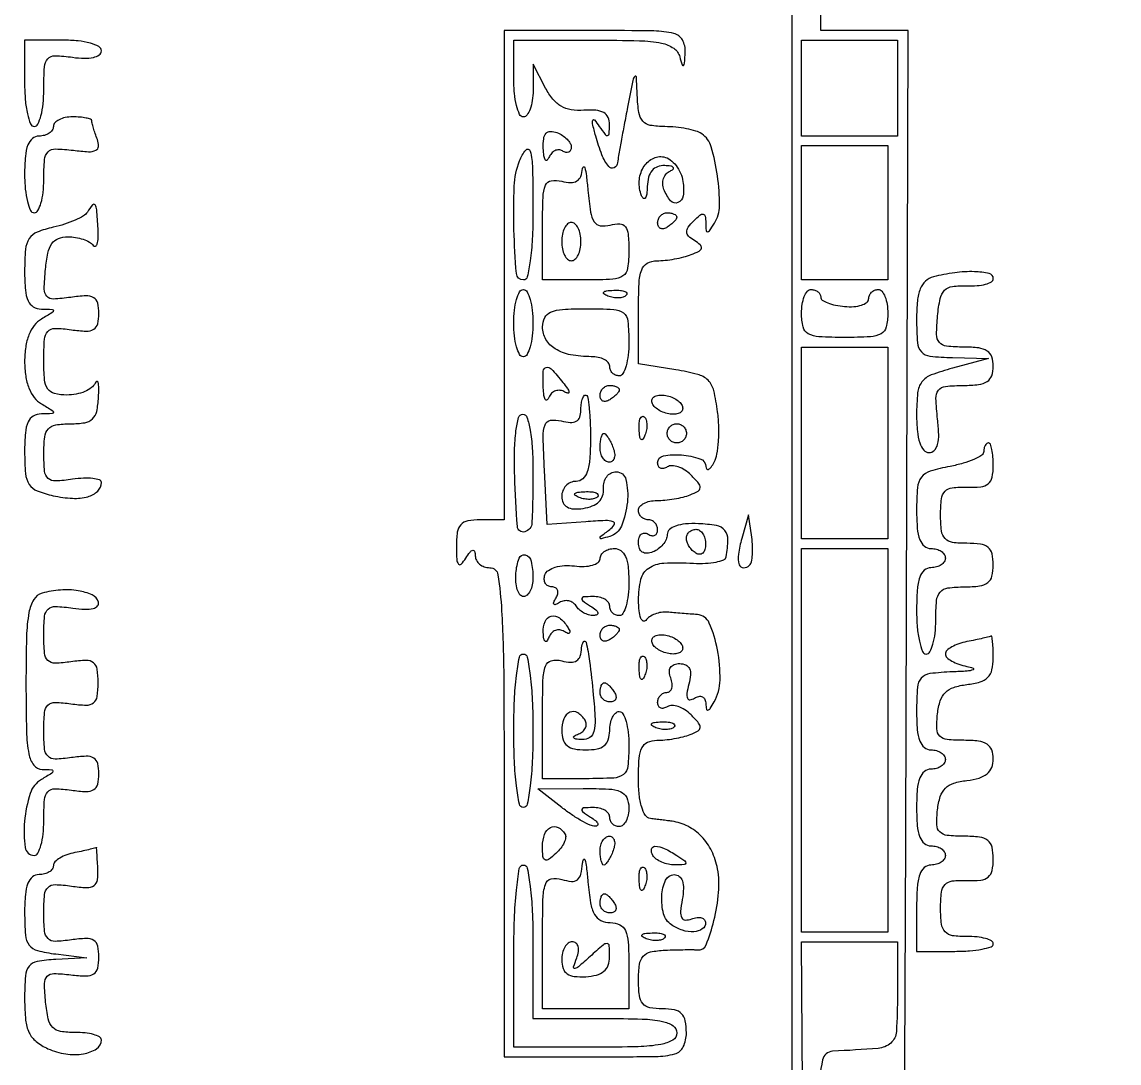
# Model space of a CAD drawing. Extents: x 23 to 255, y 40 to 184.
# Drawn here: x 138.64 to 148.31, y 139.28 to 148.46 of the extents above; entities that cross this region are included whole.
import ezdxf

# ---------------------------------------------------------------- set-up
doc = ezdxf.new("R2010")
doc.units = 0
doc.header["$MEASUREMENT"] = 0

msp = doc.modelspace()

# ---------------------------------------------------------------- linework, layer by layer
for points in [[(207.919475, 175.632891, 0.000007), (191.762556, 175.634099, 0.00002), (173.0434, 175.634494, 0.000013), (151.49745, 175.633531), (95.9364, 175.6296)], [(146.397736, 136.147539, 0.000092), (146.413109, 137.930885, 0.000888), (146.426395, 139.925674, 0.000545), (146.435311, 142.27605), (146.451833, 148.3884), (146.066516, 148.3884), (145.6812, 148.3884), (145.6812, 149.955112)]]:
    msp.add_lwpolyline(points, format="xyb")
msp.add_lwpolyline([(145.42656, 150.4611), (145.42698, 142.48755), (145.4274, 134.514)])
for points in [[(142.8894, 146.2311), (142.8894, 144.0738), (142.6779, 144.0738, 0.046158), (142.567835, 144.063617, 0.16434), (142.506906, 144.029515, 0.149829), (142.475903, 143.963199, 0.036375), (142.467695, 143.84115, 0.011096), (142.470986, 143.722631, 0.155556), (142.485762, 143.683208, 0.461139), (142.509768, 143.682261, 0.043106), (142.551, 143.7354, -0.021149), (142.588244, 143.788009, -0.167501), (142.612831, 143.804137, -0.405416), (142.628665, 143.795036, -0.066727), (142.634305, 143.75655, 0.118755), (142.644547, 143.716212, 0.099323), (142.672496, 143.681864, 0.09112), (142.713934, 143.658794, 0.081749), (142.7625, 143.6508, -0.372888), (142.834789, 143.588182, -0.021095), (142.867006, 143.2701, -0.013039), (142.885392, 142.707687, -0.001651), (142.8894, 141.4935), (142.8894, 139.3362), (143.6931, 139.3362, 0.003407), (144.225925, 139.339831, 0.060999), (144.39528, 139.362916, 0.22271), (144.469538, 139.424905, 0.109671), (144.4968, 139.5477, 0.045527), (144.487008, 139.655016, 0.152009), (144.4545, 139.7169, 0.152009), (144.392616, 139.749408, 0.045527), (144.2853, 139.7592, -0.047675), (144.173253, 139.769908, -0.173074), (144.112575, 139.80573, -0.144586), (144.082026, 139.87649, -0.030103), (144.0738, 140.013, -0.031881), (144.082646, 140.151598, -0.149913), (144.115172, 140.223448, -0.16309), (144.180675, 140.261368, -0.039619), (144.30645, 140.276818, -0.003908), (144.399634, 140.280102, -0.004711), (144.48722, 140.281677, -0.004036), (144.560934, 140.281713, -0.031583), (144.595136, 140.27929, 0.344447), (144.670732, 140.323539, 0.033961), (144.739404, 140.537996, 0.0381), (144.781048, 140.786799, 0.068211), (144.771424, 140.993469, 0.06711), (144.71999, 141.150375, 0.078022), (144.630564, 141.27928, 0.082325), (144.510507, 141.369468, 0.086746), (144.3699, 141.414034, 0.001176), (144.329964, 141.419317, 0.000577), (144.279087, 141.425867, 0.000572), (144.22621, 141.43255, 0.000832), (144.17955, 141.438314, -0.224771), (144.135822, 141.46594, -0.068293), (144.102365, 141.539127, -0.048656), (144.080706, 141.648688, -0.024489), (144.0738, 141.7896, -0.017714), (144.080143, 141.96858, -0.094356), (144.105093, 142.062746, -0.178375), (144.154503, 142.110716, -0.104772), (144.236081, 142.128, 0.025537), (144.307814, 142.131666, 0.017022), (144.389362, 142.142839, 0.017157), (144.467926, 142.159135, 0.031905), (144.530007, 142.178517, 0.036442), (144.599331, 142.211091, 0.259438), (144.618062, 142.241573, 0.189724), (144.604639, 142.280547, 0.019686), (144.537575, 142.353111, 0.052457), (144.483788, 142.396658, 0.061849), (144.424904, 142.425263, 0.072382), (144.370042, 142.435483, 0.149404), (144.328249, 142.424501, -0.081784), (144.295672, 142.411096, -0.160283), (144.268042, 142.413609, -0.182888), (144.249685, 142.431421, -0.110112), (144.243, 142.461407, -0.090291), (144.249228, 142.495612, -0.095452), (144.267071, 142.524682, -0.099707), (144.293682, 142.544133, -0.108533), (144.324945, 142.551, 0.184534), (144.352066, 142.561362, 0.147206), (144.368514, 142.588277, 0.100118), (144.370842, 142.629309, 0.055937), (144.358194, 142.6779, -0.075987), (144.346741, 142.730413, -0.156706), (144.356943, 142.770731, -0.166501), (144.388056, 142.795999, -0.088258), (144.437529, 142.8048, -0.104609), (144.491914, 142.793296, -0.18691), (144.523746, 142.761395, -0.128227), (144.532678, 142.705941, -0.040126), (144.517853, 142.622371, 0.023335), (144.500679, 142.541442, 0.139194), (144.505545, 142.498995, 0.342853), (144.528214, 142.486033, 0.103474), (144.568074, 142.500464, -0.087956), (144.606134, 142.515583, -0.168075), (144.638368, 142.511356, -0.175772), (144.660144, 142.488417, -0.097349), (144.668573, 142.450243, 0.037574), (144.67315, 142.403846, 0.4272), (144.686907, 142.394637, 0.198306), (144.707248, 142.408827, 0.015751), (144.741654, 142.4664, 0.122577), (144.793522, 142.658886, 0.052383), (144.770631, 142.926306, 0.053056), (144.698589, 143.162475, 0.281747), (144.593294, 143.237559, -0.00142), (144.530936, 143.242121, -0.00089), (144.457994, 143.247797, -0.000893), (144.386182, 143.253642, -0.00163), (144.3276, 143.258709, 0.062892), (144.274448, 143.256789, 0.051982), (144.219719, 143.241903, 0.053975), (144.171661, 143.217048, 0.088234), (144.138545, 143.1855, -0.36657), (144.115236, 143.179933, -0.193843), (144.094268, 143.203859, -0.061066), (144.079814, 143.270155, -0.021958), (144.075095, 143.366799, -0.059219), (144.095793, 143.548486, -0.190111), (144.164046, 143.64667, -0.13587), (144.298533, 143.690866, -0.02547), (144.56025, 143.689947, 0.025012), (144.666512, 143.689477, 0.037976), (144.758161, 143.700668, 0.043272), (144.82565, 143.72036, 0.262587), (144.84789, 143.747482, 0.036432), (144.86323, 143.899748, 0.184019), (144.835525, 143.978977, 0.176372), (144.761252, 144.02163, 0.032971), (144.60255, 144.03855, 0.029962), (144.488248, 144.036308, 0.063114), (144.401515, 144.018222, 0.097153), (144.346993, 143.986618, 0.216218), (144.3276, 143.943869, -0.105834), (144.318166, 143.899799, -0.066594), (144.290323, 143.854867, -0.062383), (144.249217, 143.815919, -0.066958), (144.2007, 143.789406, -0.076235), (144.148038, 143.777949, -0.158198), (144.107748, 143.788311, -0.166538), (144.082544, 143.819785, -0.086507), (144.0738, 143.869948, -0.067775), (144.080014, 143.915581, -0.141436), (144.098651, 143.945863, -0.190681), (144.12627, 143.956299, -0.135314), (144.1584, 143.9469, 0.082592), (144.190726, 143.933659, 0.161196), (144.218149, 143.936291, 0.182303), (144.236377, 143.954179, 0.108972), (144.243, 143.984207, 0.093332), (144.23656, 144.018407, 0.09642), (144.218149, 144.047482, 0.099167), (144.19068, 144.066942, 0.105053), (144.1584, 144.0738, -0.099038), (144.126113, 144.080259, -0.097945), (144.098651, 144.098651, -0.097945), (144.080259, 144.126113, -0.099038), (144.0738, 144.1584, -0.184582), (144.086143, 144.190696, -0.090276), (144.12147, 144.218149, -0.070137), (144.173983, 144.236755, -0.050159), (144.236081, 144.243, 0.025537), (144.307814, 144.246666, 0.017022), (144.389362, 144.257839, 0.017157), (144.467926, 144.274135, 0.031905), (144.530007, 144.293517, 0.036442), (144.599331, 144.326091, 0.259438), (144.618062, 144.356573, 0.189724), (144.604639, 144.395547, 0.019686), (144.537575, 144.468111, 0.052457), (144.483788, 144.511658, 0.061849), (144.424904, 144.540263, 0.072382), (144.370042, 144.550483, 0.149404), (144.328249, 144.539501, -0.080676), (144.295667, 144.52601, -0.159002), (144.268042, 144.528331, -0.183674), (144.2497, 144.54585, -0.111721), (144.243, 144.57546, -0.362322), (144.294126, 144.636751, -0.064913), (144.454514, 144.644892, -0.061431), (144.616725, 144.611733, -0.313996), (144.668573, 144.541798, 0.155935), (144.676014, 144.520684, 0.37047), (144.691101, 144.517421, 0.114561), (144.714223, 144.537894, 0.027706), (144.741654, 144.5814, 0.084831), (144.766217, 144.651308, 0.02509), (144.779673, 144.764359, 0.024397), (144.782224, 144.895086, 0.024067), (144.772068, 145.026039, 0.02672), (144.738303, 145.212709, 0.138736), (144.687855, 145.303304, 0.133739), (144.596438, 145.355779, 0.024163), (144.402887, 145.396402), (144.0738, 145.449025), (144.0738, 145.903513, -0.010478), (144.079126, 146.157645, -0.075403), (144.102502, 146.277617, -0.181524), (144.151965, 146.336092, -0.128086), (144.236081, 146.358, 0.026995), (144.308469, 146.361911, 0.017135), (144.392085, 146.373884, 0.017207), (144.473599, 146.391335, 0.030283), (144.539274, 146.412073, 0.026885), (144.608116, 146.44283, 0.220401), (144.628743, 146.469243, 0.278583), (144.619504, 146.497669, 0.039918), (144.568051, 146.53545, -0.051574), (144.516228, 146.575391, -0.195029), (144.499643, 146.61195, -0.170379), (144.512227, 146.65309, -0.037775), (144.560957, 146.709797, -0.020175), (144.616556, 146.761081, -0.220729), (144.645111, 146.768991, -0.323788), (144.662401, 146.751521, -0.035871), (144.667295, 146.69217, 0.014468), (144.669967, 146.624564, 0.382996), (144.681935, 146.612939, 0.257642), (144.700085, 146.622044, 0.009289), (144.744323, 146.68914, 0.141801), (144.789092, 146.843316, 0.035682), (144.770493, 147.106878, 0.03453), (144.715822, 147.362353, 0.176845), (144.631768, 147.477655, 0.075937), (144.580569, 147.501709, 0.023759), (144.49798, 147.521932, 0.023133), (144.402316, 147.536034, 0.023639), (144.30645, 147.541105, -0.040933), (144.178411, 147.552322, -0.171564), (144.11195, 147.589413, -0.145179), (144.077321, 147.664208, -0.026698), (144.063211, 147.81735, 0.004827), (144.055359, 147.980306, 0.685687), (144.042064, 147.984577, 0.120273), (144.025235, 147.948848, 0.001659), (143.97777, 147.7116, 0.001858), (143.94814, 147.557885, 0.002132), (143.921011, 147.410838, 0.001919), (143.899016, 147.285958, 0.012245), (143.889659, 147.22233, -0.253523), (143.858241, 147.178145, -0.348496), (143.812593, 147.188093, -0.078318), (143.751783, 147.292057, -0.027041), (143.697067, 147.4578, -0.006211), (143.669097, 147.566266, -0.1502), (143.670896, 147.597129, -0.578608), (143.685235, 147.599522, -0.019057), (143.728563, 147.5424, 0.010542), (143.78096, 147.470821, 0.28018), (143.802129, 147.462574, 0.346087), (143.815797, 147.477861, 0.013527), (143.818705, 147.558327, 0.106526), (143.80543, 147.62276, 0.162482), (143.767367, 147.664649, 0.110332), (143.699025, 147.685139, 0.035361), (143.592405, 147.685227, -0.054818), (143.47976, 147.689697, -0.094391), (143.391472, 147.720671, -0.092052), (143.319298, 147.782609, -0.050051), (143.255252, 147.8808), (143.145694, 148.0923), (143.144447, 147.85965, -0.034566), (143.137799, 147.770541, -0.05253), (143.118715, 147.695341, -0.068269), (143.091143, 147.643626, -0.240653), (143.0586, 147.627, -0.295869), (143.025849, 147.648239, -0.04382), (142.998851, 147.726405, -0.037669), (142.980124, 147.835713, -0.023598), (142.974, 147.9654), (142.974, 148.3038), (143.686897, 148.3038, -0.006376), (144.082238, 148.298758, -0.042272), (144.278249, 148.27711, -0.101884), (144.384522, 148.232484, -0.180564), (144.438483, 148.15575, 0.01159), (144.458784, 148.08483, 0.541772), (144.470883, 148.081405, 0.197309), (144.480895, 148.101412, 0.005718), (144.486986, 148.19805, 0.141531), (144.461951, 148.305124, 0.209119), (144.386105, 148.362499, 0.05528), (144.209462, 148.384674, 0.003608), (143.6931, 148.3884), (142.8894, 148.3884)], [(138.6594, 147.9231, 0.020945), (138.665515, 147.777186, 0.033738), (138.684251, 147.654231, 0.036969), (138.711132, 147.564991, 0.31052), (138.744, 147.5424, 0.290017), (138.776709, 147.563115, 0.04656), (138.803749, 147.637501, 0.039243), (138.822472, 147.742082, 0.024682), (138.8286, 147.866148, -0.014306), (138.83438, 148.068104, -0.168501), (138.863897, 148.13969, -0.22433), (138.927324, 148.166843, -0.027223), (139.0824, 148.152646, 0.029763), (139.185929, 148.143697, 0.061942), (139.266431, 148.151532, 0.09802), (139.31781, 148.17424, 0.244511), (139.3362, 148.209598, 0.276602), (139.313958, 148.246727, 0.055025), (139.239073, 148.276762, 0.042935), (139.130421, 148.297172, 0.024971), (138.9978, 148.3038), (138.6594, 148.3038)], [(138.9132, 147.5424, -0.148195), (138.903423, 147.510137, -0.098894), (138.875923, 147.482651, -0.082425), (138.834814, 147.464119, -0.064853), (138.7863, 147.4578, 0.176579), (138.728362, 147.43668, 0.128937), (138.688481, 147.38025, 0.069535), (138.665879, 147.27914, 0.020272), (138.6594, 147.1194, 0.023598), (138.665524, 146.989713, 0.037669), (138.684251, 146.880405, 0.04382), (138.711249, 146.802239, 0.295869), (138.744, 146.781, 0.275737), (138.776618, 146.800468, 0.053215), (138.803749, 146.866799, 0.043112), (138.822461, 146.961165, 0.027404), (138.8286, 147.073081, -0.018615), (138.835222, 147.250879, -0.180504), (138.866247, 147.31824, -0.20494), (138.93167, 147.344199, -0.02484), (139.089429, 147.332152, 0.017607), (139.222773, 147.320027, 0.120516), (139.28712, 147.33203, 0.28184), (139.310724, 147.366748, 0.103888), (139.300929, 147.42769, -0.00842), (139.282041, 147.479501, -0.010109), (139.26609, 147.528871, -0.008941), (139.254284, 147.570808, -0.064221), (139.2516, 147.591619, 0.31754), (139.241873, 147.605392, 0.033708), (139.201898, 147.616607, 0.031851), (139.147254, 147.624444, 0.019696), (139.0824, 147.627, 0.048028), (139.017646, 147.620766, 0.068025), (138.962903, 147.602149, 0.088204), (138.926015, 147.574707, 0.191087)], [(143.4816, 147.359156, -0.11156), (143.475521, 147.332248, -0.183598), (143.458871, 147.316321, -0.15913), (143.433797, 147.314197, -0.080785), (143.404226, 147.326434, 0.131107), (143.371404, 147.336331, 0.121773), (143.336994, 147.328988, 0.105417), (143.30621, 147.304966, 0.07888), (143.284005, 147.267977, -0.127099), (143.26731, 147.245369, -0.454448), (143.251782, 147.248054, -0.106903), (143.239669, 147.283019, -0.021236), (143.234479, 147.349395, -0.038425), (143.237985, 147.434363, -0.149865), (143.258973, 147.481924, -0.219769), (143.297271, 147.49926, -0.089941), (143.3547, 147.488394, -0.051433), (143.403237, 147.463788, -0.055699), (143.444323, 147.430343, -0.062736), (143.472345, 147.393556, -0.132176)], [(143.1432, 146.781, -0.01259), (143.137326, 146.547759, -0.022889), (143.119029, 146.358, -0.020168), (143.0929, 146.216205, -0.350432), (143.0586, 146.1888, -0.391785), (142.997107, 146.245721, -0.011386), (142.976089, 146.631642, -0.019082), (142.97859, 147.015092, -0.080606), (143.025351, 147.239381, -0.080568), (143.080644, 147.334359, -0.61378), (143.118959, 147.325865, -0.058173), (143.139406, 147.175816, -0.004804)], [(144.466774, 147.05595, -0.069653), (144.468275, 146.930119, -0.269684), (144.422629, 146.87057, -0.328214), (144.357778, 146.886737, -0.081634), (144.299104, 146.987034, -0.08212), (144.288942, 147.036521, -0.090662), (144.295862, 147.084866, -0.098459), (144.318551, 147.124561, -0.117756), (144.353503, 147.149555, 0.076249), (144.380586, 147.165737, 0.439962), (144.381342, 147.180535, 0.16276), (144.35814, 147.192327, 0.025619), (144.30645, 147.197321, 0.098381), (144.242313, 147.187559, 0.131636), (144.194247, 147.15404, 0.110526), (144.163915, 147.095766, 0.056231), (144.151721, 147.01365, -0.021245), (144.146491, 146.946354, -0.108181), (144.134196, 146.911099, -0.45681), (144.118424, 146.90851, -0.124263), (144.101441, 146.931841, -0.109878), (144.080585, 147.05858, -0.116953), (144.116359, 147.179064, -0.13714), (144.196493, 147.257823, -0.176164), (144.297849, 147.273702, -0.112019), (144.35353, 147.249074, -0.067967), (144.405205, 147.198434, -0.062754), (144.445254, 147.130771, -0.064614)], [(143.824421, 146.673043, -0.06798), (143.909846, 146.683346, -0.232422), (143.958289, 146.658589, -0.139917), (143.983178, 146.593176, -0.02139), (143.9892, 146.452467, -0.032678), (143.978709, 146.292115, -0.211679), (143.937512, 146.224598, -0.140251), (143.849141, 146.19462, -0.012091), (143.6085, 146.1888), (143.2278, 146.1888), (143.2278, 146.64618, -0.008028), (143.232166, 146.918085, -0.089388), (143.254728, 147.023726, -0.261804), (143.30532, 147.063805, -0.103778), (143.397, 147.059313, 0.053696), (143.476624, 147.047402, 0.149763), (143.530687, 147.061559, 0.164351), (143.564481, 147.102374, 0.068221), (143.58098, 147.172983, -0.261451), (143.590313, 147.186486, -0.479154), (143.600801, 147.18156, -0.029622), (143.614409, 147.106272, -0.007175), (143.627701, 146.980426, 0.014602), (143.650936, 146.787872, 0.105391), (143.683595, 146.70092, 0.223799), (143.737311, 146.667156, 0.094427)], [(139.213323, 146.787509, -0.122871), (139.178736, 146.753789, -0.027635), (139.104968, 146.716045, -0.027053), (139.012558, 146.680883, -0.023326), (138.91223, 146.653887, 0.039435), (138.770178, 146.610717, 0.155865), (138.700213, 146.553779, 0.12406), (138.667549, 146.458909, 0.021187), (138.6594, 146.266678, 0.0195), (138.665933, 146.099235, 0.084945), (138.690155, 146.003366, 0.158532), (138.735989, 145.952294, 0.127578), (138.80745, 145.932427, -0.006989), (138.902159, 145.929457, -0.400998), (138.9132, 145.917904, -0.262137), (138.903544, 145.900752, -0.004477), (138.80745, 145.843624, 0.098507), (138.744521, 145.788007, 0.068513), (138.697773, 145.705175, 0.057215), (138.66893, 145.597916, 0.037114), (138.6594, 145.4697, 0.037114), (138.66893, 145.341484, 0.057215), (138.697773, 145.234225, 0.068513), (138.744521, 145.151393, 0.098507), (138.80745, 145.095776, -0.004477), (138.903544, 145.038648, -0.262137), (138.9132, 145.021496, -0.400998), (138.902159, 145.009943, -0.006989), (138.80745, 145.006973, 0.127578), (138.735989, 144.987106, 0.158532), (138.690155, 144.936034, 0.084945), (138.665933, 144.840165, 0.0195), (138.6594, 144.672722, 0.021178), (138.667537, 144.480684, 0.123637), (138.700128, 144.38576, 0.155897), (138.769885, 144.328801, 0.039829), (138.911136, 144.285753, 0.040566), (139.082103, 144.262511, 0.080715), (139.217605, 144.277073, 0.125503), (139.303757, 144.326153, 0.203559), (139.3362, 144.402541, 0.326462), (139.319646, 144.425192, 0.050004), (139.261646, 144.437473, 0.039932), (139.179696, 144.439843, 0.023709), (139.0824, 144.430246, -0.024776), (138.931834, 144.415719, -0.196082), (138.867138, 144.438648, -0.189924), (138.835779, 144.500757, -0.02305), (138.8286, 144.656398, -0.027834), (138.836808, 144.803731, -0.155716), (138.868647, 144.874979, -0.174951), (138.933656, 144.910089, -0.037216), (139.063948, 144.9198, 0.038383), (139.189201, 144.929429, 0.151387), (139.257902, 144.962951, 0.152851), (139.295237, 145.029231, 0.039366), (139.311466, 145.15245, 0.014053), (139.313483, 145.235913, 0.05879), (139.30741, 145.285695, 0.432726), (139.29508, 145.292676, 0.224254), (139.280568, 145.27935, -0.136112), (139.249285, 145.238818, -0.059859), (139.190094, 145.204664, -0.052986), (139.114451, 145.181439, -0.048042), (139.03305, 145.1736, -0.056158), (138.922461, 145.18606, -0.191524), (138.863895, 145.226374, -0.127941), (138.835498, 145.307953, -0.020121), (138.8286, 145.479302, -0.016333), (138.834681, 145.665427, -0.168555), (138.864108, 145.735164, -0.219565), (138.92642, 145.761896, -0.029687), (139.071825, 145.749306, 0.025979), (139.202041, 145.737058, 0.14463), (139.269392, 145.753929, 0.203418), (139.304209, 145.801013, 0.058911), (139.31505, 145.8927, 0.059476), (139.304051, 145.984838, 0.206366), (139.268773, 146.031764, 0.142636), (139.20021, 146.048236, 0.02454), (139.065681, 146.035192, -0.023363), (138.913646, 146.020089, -0.227428), (138.855575, 146.044297, -0.192013), (138.832517, 146.107624, -0.016277), (138.843606, 146.284046, -0.027625), (138.865098, 146.425709, -0.099596), (138.900849, 146.509257, -0.149728), (138.956993, 146.5538, -0.09363), (139.0401, 146.5695, -0.040975), (139.108927, 146.56385, -0.041091), (139.175844, 146.547052, -0.044341), (139.231467, 146.522432, -0.110187), (139.264608, 146.493081, 0.341738), (139.283838, 146.487432, 0.234016), (139.299848, 146.505031, 0.063278), (139.308221, 146.559686, 0.020886), (139.306908, 146.641072, 0.004952), (139.29565, 146.806846, 0.123358), (139.281233, 146.849891, 0.511122), (139.258613, 146.851185, 0.032345)], [(144.4122, 146.743693, -0.151918), (144.406655, 146.725865, -0.038439), (144.387349, 146.701986, -0.035638), (144.359983, 146.676857, -0.029505), (144.3276, 146.6541, -0.082592), (144.295274, 146.640859, -0.161196), (144.267851, 146.643491, -0.182303), (144.249623, 146.661379, -0.108972), (144.243, 146.691407, -0.093332), (144.24944, 146.725607, -0.09642), (144.267851, 146.754682, -0.099167), (144.29532, 146.774142, -0.105053), (144.3276, 146.781, -0.042167), (144.359989, 146.778264, -0.061769), (144.387349, 146.770041, -0.081139), (144.405901, 146.757959, -0.210953)], [(143.397, 146.5272, 0.048028), (143.403234, 146.462446, 0.068025), (143.421851, 146.407703, 0.088204), (143.449293, 146.370815, 0.191087), (143.4816, 146.358, 0.191087), (143.513907, 146.370815, 0.088204), (143.541349, 146.407703, 0.068025), (143.559966, 146.462446, 0.048028), (143.5662, 146.5272, 0.048028), (143.559966, 146.591954, 0.068025), (143.541349, 146.646697, 0.088204), (143.513907, 146.683585, 0.191087), (143.4816, 146.6964, 0.191087), (143.449293, 146.683585, 0.088204), (143.421851, 146.646697, 0.068025), (143.403234, 146.591954, 0.048028)], [(146.67525, 146.215083, 0.122222), (146.606199, 146.177463, 0.112701), (146.560239, 146.110894, 0.071706), (146.534724, 146.005088, 0.02337), (146.5272, 145.844197, 0.017386), (146.534495, 145.63447, 0.171627), (146.569105, 145.554724, 0.1807), (146.645312, 145.516603, 0.019687), (146.84445, 145.503256), (147.1617, 145.494513), (146.84445, 145.410252, 0.023995), (146.656422, 145.350522, 0.141349), (146.574083, 145.289677, 0.140638), (146.536587, 145.19417, 0.023671), (146.5272, 144.995996, 0.023226), (146.533837, 144.8532, 0.05722), (146.555394, 144.75065, 0.09308), (146.590183, 144.688037, 0.223102), (146.637112, 144.666, 0.203909), (146.683325, 144.685664, 0.12998), (146.712148, 144.737476, 0.069314), (146.722157, 144.827471, 0.022147), (146.712457, 144.9621, -0.017662), (146.697675, 145.144416, -0.17753), (146.720283, 145.216023, -0.206363), (146.78203, 145.250283, -0.024893), (146.940944, 145.2582, 0.028537), (147.073877, 145.265793, 0.114868), (147.149968, 145.292954, 0.169009), (147.190186, 145.34431, 0.082562), (147.204, 145.4274, 0.081986), (147.190323, 145.510252, 0.167847), (147.150455, 145.561642, 0.115701), (147.075264, 145.58892, 0.029418), (146.94484, 145.5966, -0.026112), (146.791938, 145.604591, -0.193387), (146.72872, 145.638025, -0.179517), (146.703618, 145.707435, -0.021973), (146.71219, 145.87155, -0.026957), (146.735204, 146.023804, -0.143366), (146.774312, 146.097351, -0.169622), (146.843121, 146.131549, -0.041581), (146.97135, 146.136949, 0.029716), (147.060492, 146.138588, 0.047149), (147.135659, 146.151647, 0.060817), (147.18791, 146.172987, 0.271805), (147.204, 146.200399, 0.352421), (147.16765, 146.245565, 0.046963), (147.03729, 146.261498, 0.040519), (146.863439, 146.252236, 0.030357)], [(143.1432, 145.8081, -0.027026), (143.137063, 145.694642, -0.042582), (143.118349, 145.598979, -0.052312), (143.09123, 145.531635, -0.277684), (143.0586, 145.512, -0.277684), (143.02597, 145.531635, -0.052312), (142.998851, 145.598979, -0.042582), (142.980137, 145.694642, -0.027026), (142.974, 145.8081, -0.027026), (142.980137, 145.921558, -0.042582), (142.998851, 146.017221, -0.052312), (143.02597, 146.084565, -0.277684), (143.0586, 146.1042, -0.277684), (143.09123, 146.084565, -0.052312), (143.118349, 146.017221, -0.042582), (143.137063, 145.921558, -0.027026)], [(143.966287, 146.053088, -0.126455), (143.938629, 146.036739, -0.060344), (143.897572, 146.030042, -0.05415), (143.850403, 146.033208, -0.051402), (143.804138, 146.046409, -0.054073), (143.768887, 146.065152, -0.470617), (143.767428, 146.08057, -0.168741), (143.792111, 146.092526, -0.018894), (143.85525, 146.097521, -0.028489), (143.914147, 146.096591, -0.077125), (143.954754, 146.087224, -0.208169), (143.970197, 146.071603, -0.296942)], [(145.6812, 146.038052, 0.249843), (145.695411, 146.011386, 0.053761), (145.743328, 145.986193, 0.044197), (145.811682, 145.965922, 0.029356), (145.8927, 145.9544, 0.037557), (145.973712, 145.953792, 0.058952), (146.042072, 145.96661, 0.080681), (146.088498, 145.989851, 0.240918), (146.1042, 146.020548, -0.100195), (146.110662, 146.052471, -0.098209), (146.129051, 146.079627, -0.097668), (146.156512, 146.097817, -0.097893), (146.1888, 146.1042, -0.226478), (146.221196, 146.088732, -0.074992), (146.248549, 146.042072, -0.057076), (146.267214, 145.973692, -0.038131), (146.2734, 145.8927, -0.058662), (146.259389, 145.773688, -0.210352), (146.21418, 145.7141, -0.114574), (146.119418, 145.686959, -0.012699), (145.8927, 145.6812, -0.012699), (145.665982, 145.686959, -0.114574), (145.57122, 145.7141, -0.210352), (145.526011, 145.773688, -0.058662), (145.512, 145.8927, -0.038131), (145.518186, 145.973692, -0.057076), (145.536851, 146.042072, -0.074992), (145.564204, 146.088732, -0.226478), (145.5966, 146.1042, -0.076648), (145.628921, 146.099216, -0.08964), (145.656349, 146.084769, -0.10076), (145.674685, 146.063279, -0.127054)], [(143.9892, 145.6389, -0.027026), (143.983063, 145.525442, -0.042582), (143.964349, 145.429779, -0.052312), (143.93723, 145.362435, -0.277684), (143.9046, 145.3428, -0.099038), (143.872313, 145.349259, -0.097945), (143.844851, 145.367651, -0.097945), (143.826459, 145.395113, -0.099038), (143.82, 145.4274, 0.184582), (143.807657, 145.459696, 0.090276), (143.77233, 145.487149, 0.070137), (143.719817, 145.505755, 0.050159), (143.657719, 145.512, -0.045861), (143.474982, 145.528796, -0.091616), (143.339937, 145.58056, -0.123825), (143.257735, 145.664382, -0.13309), (143.2278, 145.774851, -0.116622), (143.247007, 145.85608, -0.178926), (143.299227, 145.904953, -0.085373), (143.403347, 145.929097, -0.014383), (143.6085, 145.935, -0.012019), (143.855321, 145.929066, -0.154453), (143.940857, 145.8974, -0.206324), (143.980233, 145.825802, -0.023974)], [(143.407791, 145.28426, -0.017536), (143.447198, 145.232039, -0.101645), (143.460852, 145.200519, -0.517159), (143.45193, 145.190911, -0.102336), (143.425376, 145.200187, 0.101435), (143.384502, 145.214549, 0.115004), (143.343207, 145.210684, 0.115184), (143.307923, 145.188971, 0.10199), (143.284005, 145.152977, -0.132361), (143.267322, 145.130868, -0.452471), (143.251782, 145.133834, -0.10372), (143.239677, 145.169682, -0.020972), (143.234479, 145.23705, -0.016979), (143.234315, 145.383331, -0.329175), (143.260796, 145.416834, -0.281913), (143.305007, 145.403948, -0.014029)], [(143.9046, 145.220893, -0.151918), (143.899055, 145.203065, -0.038439), (143.879749, 145.179186, -0.035638), (143.852383, 145.154057, -0.029505), (143.82, 145.1313, -0.082592), (143.787674, 145.118059, -0.161196), (143.760251, 145.120691, -0.182303), (143.742023, 145.138579, -0.108972), (143.7354, 145.168607, -0.093332), (143.74184, 145.202807, -0.09642), (143.760251, 145.231882, -0.099167), (143.78772, 145.251342, -0.105053), (143.82, 145.2582, -0.042167), (143.852389, 145.255464, -0.061769), (143.879749, 145.247241, -0.081139), (143.898301, 145.235159, -0.210953)], [(143.6508, 144.7929, -0.016668), (143.644668, 144.608996, -0.063857), (143.6226, 144.4968, -0.12648), (143.582866, 144.435268, -0.188641), (143.5239, 144.4122, 0.103767), (143.475478, 144.402042, 0.098937), (143.434277, 144.373195, 0.096763), (143.406666, 144.330101, 0.094503), (143.397, 144.279416, 0.110304), (143.409538, 144.223272, 0.157386), (143.444157, 144.186235, 0.116278), (143.503029, 144.169598, 0.046331), (143.58735, 144.173707, 0.059569), (143.666829, 144.194875, 0.099369), (143.724639, 144.232533, 0.11597), (143.757779, 144.284875, 0.103554), (143.76595, 144.348791, -0.082243), (143.77076, 144.405317, -0.099056), (143.793742, 144.453322, -0.109845), (143.831137, 144.485337, -0.122919), (143.87706, 144.4968, -0.349919), (143.963551, 144.427825, -0.081175), (143.975992, 144.228674, -0.071206), (143.924022, 144.017928, -0.235275), (143.82, 143.925825, -0.006283), (143.743975, 143.906413, -0.485593), (143.7354, 143.91316, -0.233182), (143.742586, 143.927731, -0.003535), (143.82, 143.986261, 0.092182), (143.8604, 144.029921, 0.487517), (143.850964, 144.056228, 0.089974), (143.782019, 144.065922, 0.008237), (143.6085, 144.056152), (143.2701, 144.0315), (143.244933, 144.51108, -0.006609), (143.233384, 144.805463, -0.088869), (143.249588, 144.911758, -0.285664), (143.298014, 144.95138, -0.096551), (143.392983, 144.945363, 0.045326), (143.472566, 144.932096, 0.141035), (143.525268, 144.943088, 0.184806), (143.555632, 144.977746, 0.088725), (143.5662, 145.036833, -0.029298), (143.569273, 145.089233, -0.04573), (143.578626, 145.133425, -0.057612), (143.592218, 145.16427, -0.266195), (143.6085, 145.1736, -0.369233), (143.625303, 145.159232, -0.01133), (143.638374, 145.061769, -0.017239), (143.647756, 144.938863, -0.010427)], [(144.4545, 145.089, -0.131946), (144.464133, 145.05686, -0.190139), (144.45415, 145.029251, -0.14379), (144.424605, 145.010629, -0.069308), (144.379886, 145.0044, -0.059645), (144.327466, 145.010675, -0.050746), (144.274904, 145.029251, -0.053126), (144.230011, 145.056606, -0.091204), (144.2007, 145.089, -0.131946), (144.191067, 145.12114, -0.190139), (144.20105, 145.148749, -0.14379), (144.230595, 145.167371, -0.069308), (144.275314, 145.1736, -0.059645), (144.327734, 145.167325, -0.050746), (144.380296, 145.148749, -0.053126), (144.425189, 145.121394, -0.091204)], [(143.1432, 144.501793, -0.009579), (143.134484, 144.046855, -0.327007), (143.071241, 143.967096, -0.472709), (143.006157, 144.013056, -0.010106), (142.98276, 144.457684, -0.012425), (142.981047, 144.685644, -0.028126), (142.993723, 144.857632, -0.032821), (143.017156, 144.976006, -0.339664), (143.054131, 145.0044, -0.328283), (143.090654, 144.977524, -0.031663), (143.118302, 144.863903, -0.028984), (143.137189, 144.703823, -0.014873)], [(144.131591, 144.819337, -0.054073), (144.112848, 144.784087, -0.470617), (144.09743, 144.782628, -0.168741), (144.085474, 144.807311, -0.018894), (144.080479, 144.87045, -0.028489), (144.081409, 144.929347, -0.077125), (144.090776, 144.969954, -0.208169), (144.106397, 144.985397, -0.296942), (144.124912, 144.981487, -0.126455), (144.141261, 144.953829, -0.060344), (144.147958, 144.912772, -0.05415), (144.144792, 144.865603, -0.051402)], [(144.4968, 144.8352, -0.099038), (144.490341, 144.802913, -0.097945), (144.471949, 144.775451, -0.097945), (144.444487, 144.757059, -0.099038), (144.4122, 144.7506, -0.099038), (144.379913, 144.757059, -0.097945), (144.352451, 144.775451, -0.097945), (144.334059, 144.802913, -0.099038), (144.3276, 144.8352, -0.099038), (144.334059, 144.867487, -0.097945), (144.352451, 144.894949, -0.097945), (144.379913, 144.913341, -0.099038), (144.4122, 144.9198, -0.099038), (144.444487, 144.913341, -0.097945), (144.471949, 144.894949, -0.097945), (144.490341, 144.867487, -0.099038)], [(143.850594, 144.7083, -0.055937), (143.863242, 144.659709, -0.100118), (143.860914, 144.618677, -0.147206), (143.844466, 144.591762, -0.184534), (143.817345, 144.5814, -0.152681), (143.786093, 144.591171, -0.098158), (143.759471, 144.618677, -0.08088), (143.741511, 144.659779, -0.062722), (143.7354, 144.7083, -0.024748), (143.737809, 144.75693, -0.039339), (143.745167, 144.797923, -0.046727), (143.755795, 144.827071, -0.289661), (143.768649, 144.8352, -0.222225), (143.784411, 144.82783, -0.030693), (143.806435, 144.797923, -0.030395), (143.829518, 144.756908, -0.02136)], [(147.1194, 144.675415, -0.256887), (147.101504, 144.642881, -0.037322), (147.032421, 144.605999, -0.034546), (146.93674, 144.571428, -0.023055), (146.8233, 144.544682, 0.026999), (146.647582, 144.501787, 0.158339), (146.57058, 144.448256, 0.142704), (146.535518, 144.356706, 0.020567), (146.5272, 144.154567, 0.020667), (146.533715, 143.997011, 0.070084), (146.556372, 143.896911, 0.129073), (146.596267, 143.840941, 0.175471), (146.6541, 143.82, -0.064853), (146.702614, 143.813681, -0.082425), (146.743723, 143.795149, -0.098894), (146.771223, 143.767663, -0.148195), (146.781, 143.7354, -0.148195), (146.771223, 143.703137, -0.098894), (146.743723, 143.675651, -0.082425), (146.702614, 143.657119, -0.064853), (146.6541, 143.6508, 0.188641), (146.595134, 143.627732, 0.12648), (146.5554, 143.5662, 0.063857), (146.533332, 143.454004, 0.016668), (146.5272, 143.2701, 0.020945), (146.533315, 143.124186, 0.033738), (146.552051, 143.001231, 0.036969), (146.578932, 142.911991, 0.31052), (146.6118, 142.8894, 0.277684), (146.64443, 142.909035, 0.052312), (146.671549, 142.976379, 0.042582), (146.690263, 143.072042, 0.027026), (146.6964, 143.1855, -0.021354), (146.70385, 143.359863, -0.157079), (146.735679, 143.435775, -0.185552), (146.803012, 143.472144, -0.032088), (146.9502, 143.4816, 0.030165), (147.083185, 143.48963, 0.133595), (147.155136, 143.51889, 0.172546), (147.19224, 143.57587, 0.058939), (147.204, 143.675285, 0.056264), (147.192951, 143.773167, 0.166578), (147.157809, 143.829853, 0.140148), (147.090707, 143.858798, 0.03579), (146.97135, 143.865635, -0.037243), (146.843491, 143.873331, -0.173636), (146.77896, 143.906797, -0.158683), (146.747071, 143.975636, -0.029773), (146.7387, 144.1161, -0.028799), (146.74685, 144.257481, -0.162898), (146.778442, 144.324914, -0.178533), (146.842479, 144.356353, -0.036031), (146.97135, 144.360349, 0.034521), (147.093001, 144.363754, 0.148255), (147.159246, 144.39109, 0.172358), (147.19356, 144.447856, 0.050628), (147.204, 144.550699, 0.019934), (147.200944, 144.62732, 0.032212), (147.191574, 144.691879, 0.034329), (147.178159, 144.739035, 0.316199), (147.1617, 144.7506, 0.172907), (147.14556, 144.744847, 0.093639), (147.131826, 144.728514, 0.074001), (147.122533, 144.704178, 0.054306)], [(143.712488, 144.276488, -0.126455), (143.684829, 144.260139, -0.060344), (143.643772, 144.253442, -0.05415), (143.596603, 144.256608, -0.051402), (143.550338, 144.269809, -0.054073), (143.515087, 144.288552, -0.470617), (143.513628, 144.30397, -0.168741), (143.538311, 144.315926, -0.018894), (143.60145, 144.320921, -0.028489), (143.660347, 144.319991, -0.077125), (143.700954, 144.310624, -0.208169), (143.716397, 144.295003, -0.296942)], [(144.984871, 143.908294, 0.033547), (144.956033, 143.770783, 0.105932), (144.962716, 143.677376, 0.333818), (144.999865, 143.64949, 0.198794), (145.053536, 143.671736, 0.145161), (145.070656, 143.703292, 0.032576), (145.079508, 143.764487, 0.031169), (145.080719, 143.839229, 0.025797), (145.072951, 143.918486), (145.04323, 144.1161)], [(144.666, 143.857307, -0.066118), (144.659802, 143.810639, -0.138808), (144.641149, 143.779517, -0.191142), (144.613518, 143.768568, -0.139169), (144.5814, 143.7777, -0.06081), (144.549039, 143.803605, -0.051032), (144.521651, 143.838011, -0.053229), (144.503001, 143.875281, -0.089642), (144.4968, 143.909593, -0.105429), (144.503277, 143.939967, -0.099231), (144.521651, 143.965815, -0.096318), (144.549105, 143.983141, -0.092995), (144.5814, 143.9892, -0.153634), (144.613665, 143.979046, -0.097988), (144.641149, 143.950456, -0.080552), (144.659694, 143.907738, -0.062283)], [(143.9892, 143.5239, -0.027026), (143.983063, 143.410442, -0.042582), (143.964349, 143.314779, -0.052312), (143.93723, 143.247435, -0.277684), (143.9046, 143.2278, -0.099038), (143.872313, 143.234259, -0.097945), (143.844851, 143.252651, -0.097945), (143.826459, 143.280113, -0.099038), (143.82, 143.3124, 0.17131), (143.808643, 143.344575, 0.095191), (143.77651, 143.371768, 0.075283), (143.728585, 143.38993, 0.055234), (143.67195, 143.395705, 0.011938), (143.589134, 143.393002, 0.327416), (143.573261, 143.379919, 0.309569), (143.580547, 143.360067, 0.011213), (143.6508, 143.3124, -0.027275), (143.697678, 143.278345, -0.147021), (143.715168, 143.252561, -0.37991), (143.707685, 143.235897, -0.102799), (143.676943, 143.229095, -0.075191), (143.634462, 143.234962, -0.05398), (143.590174, 143.253437, -0.053947), (143.550834, 143.280982, -0.074787), (143.523047, 143.31378, 0.105964), (143.495741, 143.34224, 0.09932), (143.458544, 143.357833, 0.096172), (143.41718, 143.358131, 0.092519), (143.378083, 143.343009, -0.036486), (143.343479, 143.324965, -0.343373), (143.328289, 143.328906, -0.279645), (143.326361, 143.346345, -0.029587), (143.346621, 143.383929, 0.075745), (143.362518, 143.421281, 0.152878), (143.360865, 143.452909, 0.186902), (143.342311, 143.473843, 0.119584), (143.310343, 143.4816, -0.120337), (143.276339, 143.489904, -0.14299), (143.252541, 143.512664, -0.127269), (143.243029, 143.546972, -0.085674), (143.249281, 143.58735, -0.167801), (143.279414, 143.626411, -0.072311), (143.339789, 143.654602, -0.059086), (143.420158, 143.668766, -0.044176), (143.510131, 143.665896, 0.037991), (143.596424, 143.662076, 0.060785), (143.669227, 143.673312, 0.084949), (143.718485, 143.696745, 0.243991), (143.7354, 143.729346, -0.138758), (143.745182, 143.763916, -0.100076), (143.772677, 143.79337, -0.085673), (143.8138, 143.813204, -0.069726), (143.8623, 143.82, -0.164293), (143.918935, 143.800874, -0.129352), (143.958986, 143.7495, -0.075863), (143.982272, 143.659601, -0.025511)], [(143.1432, 143.561207, -0.04897), (143.137031, 143.498367, -0.068969), (143.118627, 143.445236, -0.089151), (143.091488, 143.409461, -0.188167), (143.059548, 143.397, -0.235833), (143.028836, 143.412339, -0.082842), (143.005462, 143.457337, -0.060468), (142.992487, 143.523731, -0.038713), (142.992895, 143.602401, -0.062304), (143.020466, 143.733671, -0.395599), (143.07545, 143.762711, -0.280669), (143.127918, 143.707068, -0.052243)], [(138.813493, 143.425933, 0.195421), (138.740262, 143.36979, 0.088746), (138.697698, 143.254512, 0.038117), (138.676511, 143.044373, 0.006071), (138.671486, 142.630561, 0.005402), (138.676064, 142.206787, 0.040864), (138.696679, 142.007926, 0.114606), (138.739892, 141.909362, 0.231843), (138.813493, 141.871627, -0.010238), (138.898334, 141.868352, -0.416816), (138.909417, 141.855764, -0.242708), (138.898071, 141.837012, -0.005756), (138.80745, 141.782824, 0.1869), (138.708764, 141.659239, 0.052521), (138.658981, 141.412849, 0.057538), (138.663703, 141.182893, 0.375066), (138.744, 141.1128, 0.282171), (138.776657, 141.132824, 0.050225), (138.803749, 141.2026, 0.041363), (138.822466, 141.30136, 0.026162), (138.8286, 141.418502, -0.016333), (138.834681, 141.604627, -0.168555), (138.864108, 141.674364, -0.219565), (138.92642, 141.701096, -0.029687), (139.071825, 141.688506, 0.025979), (139.202041, 141.676258, 0.14463), (139.269392, 141.693129, 0.203418), (139.304209, 141.740213, 0.058911), (139.31505, 141.8319, 0.058911), (139.304209, 141.923587, 0.203418), (139.269392, 141.970671, 0.14463), (139.202041, 141.987542, 0.025979), (139.071825, 141.975294, -0.028116), (138.928739, 141.962452, -0.20437), (138.865827, 141.986845, -0.180208), (138.835425, 142.051236, -0.021138), (138.8286, 142.2126, -0.021137), (138.8354, 142.373389, -0.178045), (138.865594, 142.43804, -0.205386), (138.927996, 142.462699, -0.029238), (139.0683, 142.450424, 0.027331), (139.203054, 142.438116, 0.175313), (139.26722, 142.458717, 0.195534), (139.299443, 142.514115, 0.035174), (139.308, 142.6356, 0.035174), (139.299443, 142.757085, 0.195534), (139.26722, 142.812483, 0.175313), (139.203054, 142.833084, 0.027331), (139.0683, 142.820776, -0.029238), (138.927996, 142.808501, -0.205386), (138.865594, 142.83316, -0.178045), (138.8354, 142.897811, -0.021137), (138.8286, 143.0586, -0.021182), (138.835522, 143.221911, -0.187835), (138.866677, 143.285422, -0.200392), (138.931401, 143.30889, -0.024512), (139.084677, 143.29402, 0.024759), (139.190863, 143.283771, 0.070264), (139.26475, 143.290706, 0.149652), (139.303242, 143.31331, 0.271461), (139.310701, 143.347868, 0.209032), (139.254432, 143.410781, 0.068412), (139.132626, 143.447441, 0.05719), (138.976187, 143.453934, 0.048871)], [(143.447379, 143.130129, -0.029814), (143.467445, 143.092864, -0.270968), (143.465764, 143.075204, -0.349636), (143.4509, 143.071026, -0.038736), (143.417297, 143.088356, 0.110583), (143.379502, 143.101441, 0.119157), (143.340834, 143.096615, 0.11358), (143.307268, 143.07426, 0.09373), (143.284005, 143.037977, -0.04958), (143.26595, 143.003491, -0.449603), (143.251059, 143.001327, -0.187944), (143.239395, 143.022751, -0.020483), (143.234479, 143.07975, -0.104361), (143.250382, 143.176516, -0.246727), (143.303884, 143.223078, -0.224565), (143.377229, 143.207488, -0.09175)], [(143.9046, 143.105893, -0.151918), (143.899055, 143.088065, -0.038439), (143.879749, 143.064186, -0.035638), (143.852383, 143.039057, -0.029505), (143.82, 143.0163, -0.082592), (143.787674, 143.003059, -0.161196), (143.760251, 143.005691, -0.182303), (143.742023, 143.023579, -0.108972), (143.7354, 143.053607, -0.093332), (143.74184, 143.087807, -0.09642), (143.760251, 143.116882, -0.099167), (143.78772, 143.136342, -0.105053), (143.82, 143.1432, -0.042167), (143.852389, 143.140464, -0.061769), (143.879749, 143.132241, -0.081139), (143.898301, 143.120159, -0.210953)], [(144.4545, 142.974, -0.131946), (144.464133, 142.94186, -0.190139), (144.45415, 142.914251, -0.14379), (144.424605, 142.895629, -0.069308), (144.379886, 142.8894, -0.059645), (144.327466, 142.895675, -0.050746), (144.274904, 142.914251, -0.053126), (144.230011, 142.941606, -0.091204), (144.2007, 142.974, -0.131946), (144.191067, 143.00614, -0.190139), (144.20105, 143.033749, -0.14379), (144.230595, 143.052371, -0.069308), (144.275314, 143.0586, -0.059645), (144.327734, 143.052325, -0.050746), (144.380296, 143.033749, -0.053126), (144.425189, 143.006394, -0.091204)], [(146.97135, 142.998895, 0.0348), (146.898471, 142.979519, 0.048184), (146.836915, 142.951607, 0.058089), (146.794216, 142.919944, 0.207059), (146.781, 142.8894, 0.207059), (146.794216, 142.858856, 0.058089), (146.836915, 142.827193, 0.048184), (146.898471, 142.799281, 0.0348), (146.97135, 142.779905, -0.046718), (147.025832, 142.764023, -0.684758), (147.025733, 142.749977, -0.074062), (146.972512, 142.738353, -0.00772), (146.84445, 142.731721, 0.020006), (146.645156, 142.716484, 0.181457), (146.568898, 142.677236, 0.168884), (146.534407, 142.596078, 0.016813), (146.5272, 142.3818, 0.020272), (146.533679, 142.22206, 0.069535), (146.556281, 142.12095, 0.128937), (146.596162, 142.06452, 0.176579), (146.6541, 142.0434, -0.064853), (146.702614, 142.037081, -0.082425), (146.743723, 142.018549, -0.098894), (146.771223, 141.991063, -0.148195), (146.781, 141.9588, -0.148195), (146.771223, 141.926537, -0.098894), (146.743723, 141.899051, -0.082425), (146.702614, 141.880519, -0.064853), (146.6541, 141.8742, 0.176579), (146.596162, 141.85308, 0.128937), (146.556281, 141.79665, 0.069535), (146.533679, 141.69554, 0.020272), (146.5272, 141.5358, 0.020272), (146.533679, 141.37606, 0.069535), (146.556281, 141.27495, 0.128937), (146.596162, 141.21852, 0.176579), (146.6541, 141.1974, -0.064853), (146.702614, 141.191081, -0.082425), (146.743723, 141.172549, -0.098894), (146.771223, 141.145063, -0.148195), (146.781, 141.1128, -0.148195), (146.771223, 141.080537, -0.098894), (146.743723, 141.053051, -0.082425), (146.702614, 141.034519, -0.064853), (146.6541, 141.0282, 0.188641), (146.595134, 141.005132, 0.12648), (146.5554, 140.9436, 0.063857), (146.533332, 140.831404, 0.016668), (146.5272, 140.6475), (146.5272, 140.2668), (146.8656, 140.2668, 0.018579), (146.995314, 140.271622, 0.030145), (147.104595, 140.286418, 0.030794), (147.185153, 140.30754, 0.323861), (147.204, 140.333585, 0.279879), (147.188496, 140.359112, 0.05329), (147.135659, 140.379772, 0.043021), (147.060498, 140.39347, 0.027159), (146.97135, 140.397035, -0.037243), (146.843491, 140.404731, -0.173636), (146.77896, 140.438197, -0.158683), (146.747071, 140.507036, -0.029773), (146.7387, 140.6475, -0.028799), (146.74685, 140.788881, -0.162898), (146.778442, 140.856314, -0.178533), (146.842479, 140.887753, -0.036031), (146.97135, 140.891749, 0.034521), (147.093001, 140.895154, 0.148255), (147.159246, 140.92249, 0.172358), (147.19356, 140.979256, 0.050628), (147.204, 141.082099, 0.055086), (147.19248, 141.186348, 0.175297), (147.155403, 141.244552, 0.136268), (147.082719, 141.274062, 0.028708), (146.944581, 141.282, -0.024843), (146.796353, 141.28937, -0.173213), (146.731826, 141.319935, -0.194761), (146.705403, 141.382312, -0.032648), (146.711931, 141.51465, -0.046929), (146.736672, 141.631678, -0.121406), (146.781, 141.705, -0.121406), (146.854322, 141.749328, -0.046929), (146.97135, 141.774069, 0.042097), (147.078177, 141.79558, 0.101063), (147.149309, 141.833, 0.129053), (147.189757, 141.888666, 0.093191), (147.204, 141.964419, 0.088729), (147.189858, 142.043482, 0.165028), (147.149309, 142.093514, 0.111531), (147.073508, 142.120365, 0.029584), (146.944581, 142.128, -0.024843), (146.796353, 142.13537, -0.173213), (146.731826, 142.165935, -0.194761), (146.705403, 142.228312, -0.032648), (146.711931, 142.36065, -0.046929), (146.736672, 142.477678, -0.121406), (146.781, 142.551, -0.121406), (146.854322, 142.595328, -0.046929), (146.97135, 142.620069, 0.041197), (147.087677, 142.643276, 0.127216), (147.1562, 142.683639, 0.141505), (147.19241, 142.749255, 0.055836), (147.204, 142.852719, 0.009659), (147.20249, 142.930881, 0.017442), (147.197787, 142.994738, 0.013491), (147.191215, 143.042988, 0.51656), (147.18285, 143.047079, -0.065829), (147.16744, 143.04115, -0.002963), (147.111998, 143.028173, -0.004927), (147.045811, 143.013778, -0.003502)], [(143.675705, 142.52985, -0.011417), (143.691654, 142.31382, -0.074068), (143.681115, 142.205512, -0.188889), (143.643618, 142.152794, -0.158213), (143.576958, 142.134679, -0.018089), (143.520249, 142.139491, -0.224982), (143.502468, 142.150724, -0.428133), (143.506049, 142.165093, -0.033578), (143.545577, 142.184205, 0.07888), (143.582566, 142.20641, 0.105417), (143.606588, 142.237194, 0.121773), (143.613931, 142.271604, 0.131107), (143.604034, 142.304426, 0.115591), (143.538318, 142.370361, 0.248525), (143.468801, 142.375215, 0.204429), (143.41545, 142.317951, 0.086901), (143.397, 142.2126, 0.07578), (143.409061, 142.133477, 0.149477), (143.444588, 142.08147, 0.124434), (143.508438, 142.052407, 0.044917), (143.6085, 142.0434, 0.044917), (143.708562, 142.052407, 0.124434), (143.772413, 142.08147, 0.149477), (143.807939, 142.133477, 0.07578), (143.82, 142.2126, -0.048028), (143.826234, 142.277354, -0.068025), (143.844851, 142.332097, -0.088204), (143.872293, 142.368985, -0.191087), (143.9046, 142.3818, -0.277684), (143.93723, 142.362165, -0.052312), (143.964349, 142.294821, -0.042582), (143.983063, 142.199158, -0.027026), (143.9892, 142.0857, -0.023974), (143.980233, 141.898798, -0.206324), (143.940857, 141.8272, -0.154453), (143.855321, 141.795534, -0.012019), (143.6085, 141.7896), (143.2278, 141.7896), (143.2278, 142.33158, -0.006196), (143.231871, 142.660102, -0.07587), (143.253826, 142.783387, -0.257155), (143.305133, 142.830207, -0.123645), (143.397, 142.829313, 0.051139), (143.477069, 142.816917, 0.157578), (143.529359, 142.830894, 0.17465), (143.560332, 142.871535, 0.065879), (143.572879, 142.942983, -0.128579), (143.58993, 142.998494, -0.663734), (143.611589, 142.995111, -0.030212), (143.643148, 142.82509, -0.006649)], [(143.1432, 142.2126, -0.010616), (143.137455, 141.942034, -0.020476), (143.119406, 141.72615, -0.01702), (143.093609, 141.564646, -0.358912), (143.0586, 141.5358, -0.358912), (143.023591, 141.564646, -0.01702), (142.997794, 141.72615, -0.020476), (142.979745, 141.942034, -0.010616), (142.974, 142.2126, -0.010616), (142.979745, 142.483166, -0.020476), (142.997794, 142.69905, -0.01702), (143.023591, 142.860554, -0.358912), (143.0586, 142.8894, -0.358912), (143.093609, 142.860554, -0.01702), (143.119406, 142.69905, -0.020476), (143.137455, 142.483166, -0.010616)], [(144.131591, 142.704337, -0.054073), (144.112848, 142.669087, -0.470617), (144.09743, 142.667628, -0.168741), (144.085474, 142.692311, -0.018894), (144.080479, 142.75545, -0.028489), (144.081409, 142.814347, -0.077125), (144.090776, 142.854954, -0.208169), (144.106397, 142.870397, -0.296942), (144.124912, 142.866487, -0.126455), (144.141261, 142.838829, -0.060344), (144.147958, 142.797772, -0.05415), (144.144792, 142.750603, -0.051402)], [(143.8623, 142.551, -0.082592), (143.875541, 142.518674, -0.161196), (143.872909, 142.491251, -0.182303), (143.855021, 142.473023, -0.108972), (143.824993, 142.4664, -0.093332), (143.790793, 142.47284, -0.09642), (143.761718, 142.491251, -0.099167), (143.742258, 142.51872, -0.105053), (143.7354, 142.551, -0.042167), (143.738136, 142.583389, -0.061769), (143.746359, 142.610749, -0.081139), (143.758441, 142.629301, -0.210953), (143.772707, 142.6356, -0.151918), (143.790535, 142.630055, -0.038439), (143.814414, 142.610749, -0.035638), (143.839543, 142.583383, -0.029505)], [(144.389287, 142.246088, -0.126455), (144.361629, 142.229739, -0.060344), (144.320572, 142.223042, -0.05415), (144.273403, 142.226208, -0.051402), (144.227138, 142.239409, -0.054073), (144.191887, 142.258152, -0.470617), (144.190428, 142.27357, -0.168741), (144.215111, 142.285526, -0.018894), (144.27825, 142.290521, -0.028489), (144.337147, 142.289591, -0.077125), (144.377754, 142.280224, -0.208169), (144.393197, 142.264603, -0.296942)], [(143.9892, 141.5358, -0.048028), (143.982966, 141.471046, -0.068025), (143.964349, 141.416302, -0.088204), (143.936907, 141.379415, -0.191087), (143.9046, 141.3666, -0.099038), (143.872313, 141.373059, -0.097945), (143.844851, 141.391451, -0.097945), (143.826459, 141.418913, -0.099038), (143.82, 141.4512, 0.17131), (143.808643, 141.483375, 0.095191), (143.77651, 141.510568, 0.075283), (143.728585, 141.52873, 0.055234), (143.67195, 141.534505, 0.011938), (143.589134, 141.531802, 0.327416), (143.573261, 141.518719, 0.309569), (143.580547, 141.498867, 0.011213), (143.6508, 141.4512, -0.027443), (143.694318, 141.419563, -0.102402), (143.715572, 141.393453, -0.339161), (143.712724, 141.377332, -0.189445), (143.6931, 141.369777, -0.106393), (143.647597, 141.3799, -0.020033), (143.571223, 141.418788, -0.020605), (143.484178, 141.472422, -0.017595), (143.397, 141.5358), (143.1855, 141.701238), (143.58735, 141.703119, -0.012553), (143.811509, 141.69854, -0.087475), (143.918054, 141.674711, -0.190657), (143.970295, 141.623919, -0.106063)], [(143.425428, 141.30315, -0.17908), (143.43162, 141.270946, -0.067068), (143.417888, 141.226295, -0.055473), (143.388154, 141.177039, -0.042718), (143.34582, 141.130615, -0.025578), (143.281486, 141.076981, -0.292182), (143.250045, 141.074611, -0.253954), (143.231577, 141.102792, -0.020683), (143.2278, 141.194065, -0.086085), (143.24582, 141.297951, -0.182731), (143.29793, 141.359199, -0.250251), (143.364447, 141.360125, -0.13835)], [(143.850594, 141.1551, -0.02136), (143.829518, 141.106492, -0.030395), (143.806435, 141.065477, -0.030693), (143.784411, 141.03557, -0.222225), (143.768649, 141.0282, -0.289661), (143.755795, 141.036329, -0.046727), (143.745167, 141.065477, -0.039339), (143.737809, 141.10647, -0.024748), (143.7354, 141.1551, -0.062722), (143.741511, 141.203621, -0.08088), (143.759471, 141.244723, -0.098158), (143.786093, 141.272229, -0.152681), (143.817345, 141.282, -0.184534), (143.844466, 141.271638, -0.147206), (143.860914, 141.244723, -0.100118), (143.863242, 141.203691, -0.055937)], [(144.4122, 141.1128, -0.010223), (144.483497, 141.06463, -0.295079), (144.491364, 141.045063, -0.343021), (144.47662, 141.032176, -0.012098), (144.396043, 141.029495, -0.053738), (144.337443, 141.035275, -0.049393), (144.27965, 141.053432, -0.052761), (144.231124, 141.080481, -0.101161), (144.2007, 141.1128, -0.175918), (144.189408, 141.167027, -0.372932), (144.219506, 141.193102, -0.110887), (144.300599, 141.174894, -0.03301)], [(139.10355, 141.137695, 0.037644), (139.030683, 141.117878, 0.051079), (138.969115, 141.088679, 0.061974), (138.926655, 141.055129, 0.197067), (138.9132, 141.022316, -0.158446), (138.903441, 140.992293, -0.09706), (138.875923, 140.966723, -0.078901), (138.834829, 140.949458, -0.060137), (138.7863, 140.9436, 0.175029), (138.72851, 140.922731, 0.129122), (138.688609, 140.866943, 0.070304), (138.66593, 140.767246, 0.020827), (138.6594, 140.61056, 0.019054), (138.667045, 140.410015, 0.142595), (138.700178, 140.321853, 0.172007), (138.772515, 140.273697, 0.03081), (138.93435, 140.243399), (139.2093, 140.209278), (138.93435, 140.195739, 0.029133), (138.769149, 140.177919, 0.188276), (138.698484, 140.135763, 0.149728), (138.666329, 140.051223, 0.016554), (138.6594, 139.841986, 0.02443), (138.66825, 139.660961, 0.086604), (138.699201, 139.549337, 0.114671), (138.76064, 139.472041, 0.060906), (138.865505, 139.407865, 0.069869), (139.021707, 139.36159, 0.077854), (139.178737, 139.362672, 0.103959), (139.294111, 139.407349, 0.253788), (139.3362, 139.48493, 0.274189), (139.320474, 139.511451, 0.055934), (139.267859, 139.532992, 0.044572), (139.192693, 139.547274, 0.028259), (139.10355, 139.551035, -0.042669), (138.976648, 139.560054, -0.163141), (138.90727, 139.596144, -0.140122), (138.867676, 139.670507, -0.028619), (138.844641, 139.819277, -0.01888), (138.834976, 139.983931, -0.194185), (138.858679, 140.046388, -0.216917), (138.917518, 140.071075, -0.023989), (139.066716, 140.059426, 0.025727), (139.201253, 140.049392, 0.14729), (139.269472, 140.068234, 0.200737), (139.304421, 140.117959, 0.05416), (139.31505, 140.215795, 0.052365), (139.304762, 140.313764, 0.203409), (139.270528, 140.362681, 0.151331), (139.203828, 140.380315, 0.025958), (139.071825, 140.367894, -0.028116), (138.928739, 140.355052, -0.20437), (138.865827, 140.379445, -0.180208), (138.835425, 140.443836, -0.021138), (138.8286, 140.6052, -0.021138), (138.835429, 140.766664, -0.180586), (138.865869, 140.831009, -0.204186), (138.928869, 140.855356, -0.027925), (139.072447, 140.842415, 0.024117), (139.207787, 140.829177, 0.164041), (139.271502, 140.847216, 0.215333), (139.301735, 140.897029, 0.044676), (139.305097, 141.001953, 0.000315), (139.300801, 141.076083, 0.000576), (139.297189, 141.136536, 0.000234), (139.294164, 141.185827, 0.969588), (139.2939, 141.185819, -0.339837), (139.289728, 141.180389, -0.003199), (139.237985, 141.166955, -0.008899), (139.17653, 141.152577, -0.005439)], [(143.1432, 140.3514), (143.1432, 139.6746), (143.7777, 139.6746, -0.007659), (144.107828, 139.669543, -0.041714), (144.2853, 139.64922, -0.098409), (144.378695, 139.610438, -0.250296), (144.4122, 139.5477, -0.266366), (144.375721, 139.484083, -0.088943), (144.2712, 139.445682, -0.037256), (144.072186, 139.425675, -0.00643), (143.6931, 139.4208), (142.974, 139.4208), (142.974, 140.2245, -0.008575), (142.979602, 140.551107, -0.017647), (142.997376, 140.806125, -0.013417), (143.022745, 140.997622, -0.368504), (143.0586, 141.0282, -0.358912), (143.093609, 140.999354, -0.01702), (143.119406, 140.83785, -0.020476), (143.137455, 140.621966, -0.010616)], [(143.824864, 140.5206, -0.109873), (143.909026, 140.50188, -0.183405), (143.95892, 140.450454, -0.087921), (143.983318, 140.347235, -0.014181), (143.9892, 140.1399), (143.9892, 139.7592), (143.6085, 139.7592), (143.2278, 139.7592), (143.2278, 140.357101, -0.005144), (143.231593, 140.725793, -0.070332), (143.253036, 140.857818, -0.268829), (143.304702, 140.905385, -0.132316), (143.397, 140.9013, 0.051446), (143.482846, 140.883493, 0.192381), (143.534822, 140.898348, 0.171487), (143.565899, 140.946554, 0.039446), (143.58098, 141.043649, -0.092071), (143.589914, 141.077385, -0.690857), (143.600932, 141.076492, -0.040496), (143.614688, 141.008594, -0.00728), (143.628145, 140.88015, 0.018154), (143.651745, 140.694033, 0.084753), (143.686802, 140.592192, 0.155688), (143.741899, 140.539692, 0.113577)], [(144.131591, 140.843137, -0.054073), (144.112848, 140.807887, -0.470617), (144.09743, 140.806428, -0.168741), (144.085474, 140.831111, -0.018894), (144.080479, 140.89425, -0.028489), (144.081409, 140.953147, -0.077125), (144.090776, 140.993754, -0.208169), (144.106397, 141.009197, -0.296942), (144.124912, 141.005287, -0.126455), (144.141261, 140.977629, -0.060344), (144.147958, 140.936572, -0.05415), (144.144792, 140.889403, -0.051402)], [(144.460412, 140.724682, 0.022212), (144.445863, 140.617541, 0.135882), (144.455736, 140.563145, 0.283263), (144.487327, 140.542938, 0.096147), (144.543357, 140.552827, -0.05811), (144.59031, 140.564832, -0.103198), (144.629974, 140.561994, -0.148839), (144.656005, 140.545212, -0.177498), (144.666, 140.517945, -0.251714), (144.637217, 140.464393, -0.132622), (144.563522, 140.439912, -0.091493), (144.462615, 140.452638, -0.074516), (144.364702, 140.500745, -0.177214), (144.29609, 140.597967, -0.080203), (144.279718, 140.755261, -0.091481), (144.313566, 140.894297, -0.295567), (144.389683, 140.9436, -0.167798), (144.434052, 140.928279, -0.149423), (144.462066, 140.888124, -0.089614), (144.471188, 140.820328, -0.033608)], [(143.8623, 140.6898, -0.082592), (143.875541, 140.657474, -0.161196), (143.872909, 140.630051, -0.182303), (143.855021, 140.611823, -0.108972), (143.824993, 140.6052, -0.093332), (143.790793, 140.61164, -0.09642), (143.761718, 140.630051, -0.099167), (143.742258, 140.65752, -0.105053), (143.7354, 140.6898, -0.042167), (143.738136, 140.722189, -0.061769), (143.746359, 140.749549, -0.081139), (143.758441, 140.768101, -0.210953), (143.772707, 140.7744, -0.151918), (143.790535, 140.768855, -0.038439), (143.814414, 140.749549, -0.035638), (143.839543, 140.722183, -0.029505)], [(144.304688, 140.384887, -0.126455), (144.277029, 140.368539, -0.060344), (144.235972, 140.361842, -0.05415), (144.188803, 140.365008, -0.051402), (144.142538, 140.378209, -0.054073), (144.107287, 140.396952, -0.470617), (144.105828, 140.41237, -0.168741), (144.130511, 140.424326, -0.018894), (144.19365, 140.429321, -0.028489), (144.252547, 140.428391, -0.077125), (144.293154, 140.419024, -0.208169), (144.308597, 140.403403, -0.296942)], [(143.397, 140.19115, 0.081022), (143.409113, 140.116887, 0.160497), (143.444446, 140.069596, 0.126119), (143.507991, 140.045681, 0.041691), (143.60844, 140.0431, 0.048153), (143.704332, 140.057972, 0.109567), (143.769386, 140.090884, 0.133114), (143.806822, 140.143377, 0.088846), (143.81994, 140.216462, 0.018162), (143.816361, 140.315991, 0.3853), (143.796687, 140.334803, 0.186862), (143.761635, 140.322324, 0.006021), (143.647159, 140.221205, -0.00478), (143.543918, 140.129553, -0.152578), (143.513351, 140.116136, -0.539114), (143.502272, 140.129486, -0.017557), (143.529311, 140.208093, 0.053456), (143.544229, 140.264263, 0.104447), (143.541677, 140.310305, 0.155877), (143.522556, 140.339956, 0.173915), (143.490651, 140.3514, 0.167204), (143.454924, 140.339109, 0.095094), (143.42451, 140.304326, 0.07592), (143.403949, 140.252446, 0.056504)], [(146.358, 139.8861, -0.013682), (146.349056, 139.559288, -0.201765), (146.29985, 139.458176, -0.161383), (146.188499, 139.411137, -0.008026), (145.78695, 139.38555, 0.343116), (145.6984, 139.309647, 0.030787), (145.654951, 139.000303, 0.013758), (145.625093, 138.40927, 0.001234), (145.594674, 136.9251), (145.550448, 134.4717), (145.531224, 137.41155), (145.512, 140.3514), (145.935, 140.3514), (146.358, 140.3514)]]:
    msp.add_lwpolyline(points, format="xyb", close=True)
for points in [[(146.358, 147.8808), (146.358, 147.4578), (145.935, 147.4578), (145.512, 147.4578), (145.512, 147.8808), (145.512, 148.3038), (145.935, 148.3038), (146.358, 148.3038)], [(146.2734, 146.781), (146.2734, 146.1888), (145.8927, 146.1888), (145.512, 146.1888), (145.512, 146.781), (145.512, 147.3732), (145.8927, 147.3732), (146.2734, 147.3732)], [(146.2734, 144.7506), (146.2734, 143.9046), (145.8927, 143.9046), (145.512, 143.9046), (145.512, 144.7506), (145.512, 145.5966), (145.8927, 145.5966), (146.2734, 145.5966)], [(146.2734, 142.128), (146.2734, 140.436), (145.8927, 140.436), (145.512, 140.436), (145.512, 142.128), (145.512, 143.82), (145.8927, 143.82), (146.2734, 143.82)]]:
    msp.add_lwpolyline(points, close=True)

doc.saveas('drawing.dxf')
